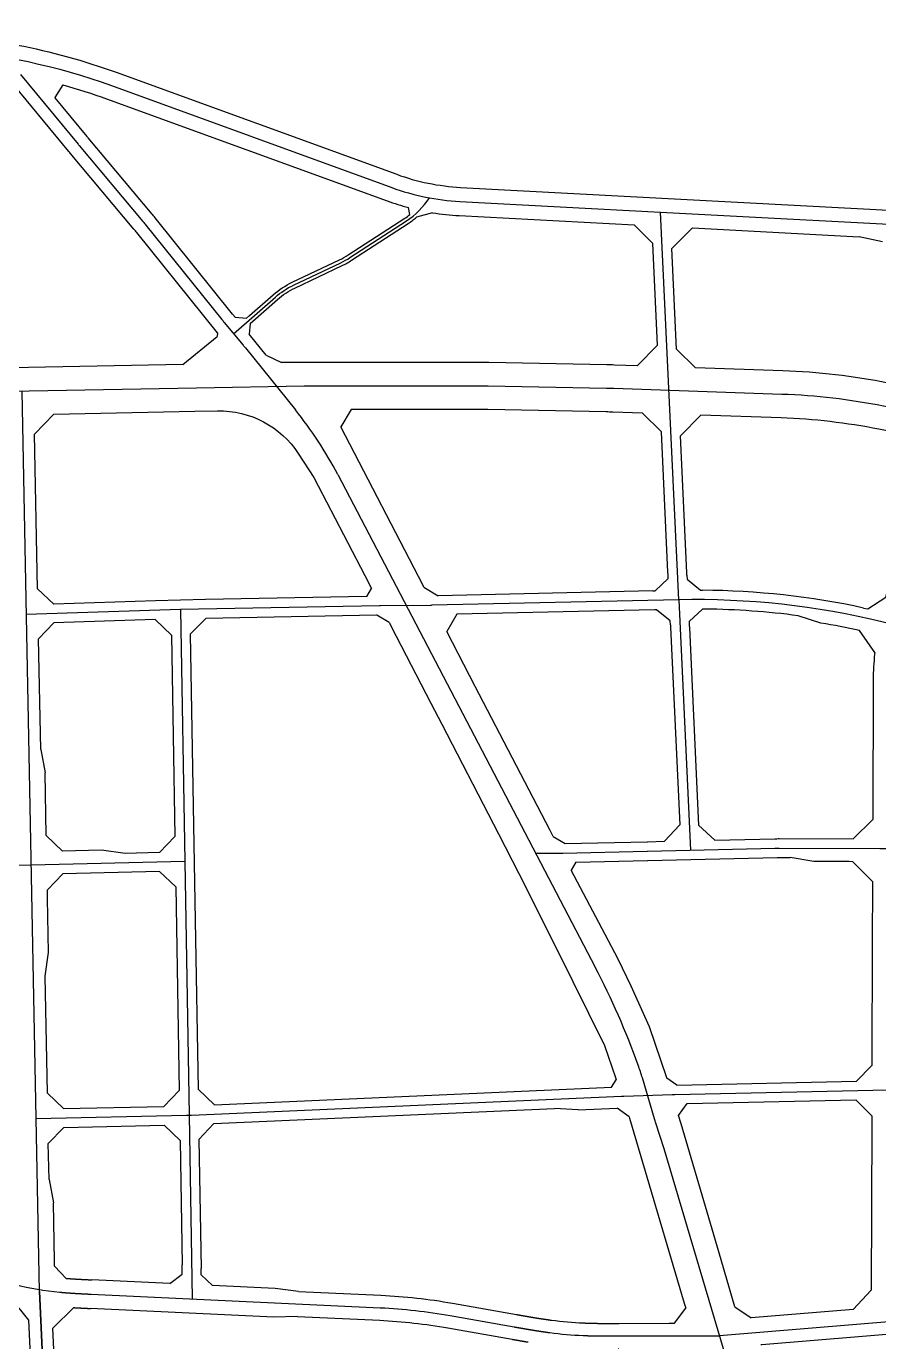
# Model space of a CAD drawing. Extents: x 529262 to 576451, y 2694391 to 2717535.
# Drawn here: x 546425 to 547511, y 2708469 to 2710145 of the extents above; entities that cross this region are included whole.
import ezdxf

# ---------------------------------------------------------------- set-up
doc = ezdxf.new("R2010")
doc.units = 0
doc.layers.add('RD-中线', color=40, linetype='Continuous')
doc.layers.add('RD-红线', color=7, linetype='Continuous')

msp = doc.modelspace()

# ---------------------------------------------------------------- linework, layer by layer
at = {"layer": 'RD-中线', "linetype": 'Continuous', "flags": 128}
for points in [[(547865.715, 2710864.877, 0), (547866.042, 2710864.171)], [(546355.915, 2708560.122, 0.07238842), (546467.789, 2708532.564, -0.00027623), (546468.231, 2708532.521, -0.00027314), (546468.673, 2708532.479, -0.00027005), (546469.116, 2708532.437, -0.00026697), (546469.558, 2708532.396, -0.00026388), (546470.001, 2708532.355, -0.00026079), (546470.444, 2708532.315, -0.00025771), (546470.886, 2708532.275, -0.00025462), (546471.329, 2708532.235, -0.00025153), (546471.772, 2708532.196, -0.00024845), (546472.214, 2708532.158, -0.00024536), (546472.657, 2708532.119, -0.00024227), (546473.1, 2708532.082, -0.00023919), (546473.543, 2708532.044, -0.0002361), (546473.986, 2708532.007, -0.00023301), (546474.429, 2708531.971, -0.00022993), (546474.872, 2708531.935, -0.00022684), (546475.315, 2708531.899, -0.00022375), (546475.758, 2708531.864, -0.00022067), (546476.201, 2708531.829, -0.00021758), (546476.644, 2708531.795, -0.0002145), (546477.087, 2708531.76, -0.00021141), (546477.53, 2708531.727, -0.00020832), (546477.974, 2708531.693, -0.00020524), (546478.417, 2708531.66, -0.00020215), (546478.86, 2708531.628, -0.00019906), (546479.303, 2708531.595, -0.00019598), (546479.747, 2708531.564, -0.00019289), (546480.19, 2708531.532, -0.0001898), (546480.633, 2708531.501, -0.00018672), (546481.077, 2708531.47, -0.00018363), (546481.52, 2708531.439, -0.00018054), (546481.963, 2708531.409, -0.00017746), (546482.407, 2708531.379, -0.00017437), (546482.85, 2708531.349, -0.00017128), (546483.294, 2708531.32, -0.0001682), (546483.737, 2708531.291, -0.00016511), (546484.181, 2708531.262, -0.00016202), (546484.624, 2708531.234, -0.00015894), (546485.068, 2708531.206, -0.00015585), (546485.511, 2708531.178, -0.00015276), (546485.955, 2708531.15, -0.00014968), (546486.399, 2708531.123, -0.00014659), (546486.842, 2708531.096, -0.0001435), (546487.286, 2708531.069, -0.00014042), (546487.73, 2708531.043, -0.00013733), (546488.173, 2708531.016, -0.00013424), (546488.617, 2708530.99, -0.00013115), (546489.061, 2708530.964, -0.00012807), (546489.504, 2708530.939, -0.00012498), (546489.948, 2708530.913, -0.00012189), (546490.392, 2708530.888, -0.00011881), (546490.835, 2708530.863, -0.00011572), (546491.279, 2708530.839, -0.00011263), (546491.723, 2708530.814, -0.00010955), (546492.167, 2708530.79, -0.00010646), (546492.611, 2708530.766, -0.00010337), (546493.054, 2708530.742, -0.00010028), (546493.498, 2708530.718, -0.0000972), (546493.942, 2708530.694, -0.00009411), (546494.386, 2708530.671, -0.00009102), (546494.83, 2708530.648, -0.00008794), (546495.273, 2708530.625, -0.00008485), (546495.717, 2708530.602, -0.00008176), (546496.161, 2708530.579, -0.00007867), (546496.605, 2708530.556, -0.00007559), (546497.049, 2708530.534, -0.0000725), (546497.493, 2708530.511, -0.00006941), (546497.937, 2708530.489, -0.00006632), (546498.381, 2708530.467, -0.00006323), (546498.824, 2708530.445, -0.00006015), (546499.268, 2708530.423, -0.00005706), (546499.712, 2708530.401, -0.00005397), (546500.156, 2708530.379, -0.00005088), (546500.6, 2708530.358, -0.00004779), (546501.044, 2708530.336, -0.0000447), (546501.488, 2708530.315, -0.00004161), (546501.932, 2708530.293, -0.00003852), (546502.376, 2708530.272, -0.00003543), (546502.82, 2708530.251, -0.00003233), (546503.264, 2708530.23, -0.00002924), (546503.708, 2708530.208, -0.00002614), (546504.152, 2708530.187, -0.00002305), (546504.596, 2708530.166, -0.00001994), (546505.039, 2708530.145, -0.00001684), (546505.483, 2708530.124, -0.00001372), (546505.927, 2708530.103, -0.00001058), (546506.371, 2708530.083, -0.00000741), (546506.815, 2708530.062, -0.00000412), (546507.259, 2708530.041, 0), (546507.703, 2708530.02), (546875.951, 2708512.702, -0.03200554), (546964.924, 2708502.787), (547046.509, 2708488.364), (547047.012, 2708488.275, 0.00000379), (547047.516, 2708488.186, 0.00000681), (547048.019, 2708488.097, 0.00000974), (547048.522, 2708488.008, 0.00001262), (547049.026, 2708487.919, 0.00001549), (547049.529, 2708487.831, 0.00001835), (547050.032, 2708487.742, 0.0000212), (547050.536, 2708487.653, 0.00002405), (547051.039, 2708487.564, 0.0000269), (547051.542, 2708487.475, 0.00002975), (547052.046, 2708487.387, 0.00003259), (547052.549, 2708487.298, 0.00003544), (547053.052, 2708487.21, 0.00003828), (547053.556, 2708487.121, 0.00004112), (547054.059, 2708487.033, 0.00004397), (547054.563, 2708486.945, 0.00004681), (547055.066, 2708486.856, 0.00004965), (547055.569, 2708486.768, 0.00005249), (547056.073, 2708486.68, 0.00005533), (547056.576, 2708486.592, 0.00005818), (547057.08, 2708486.505, 0.00006102), (547057.584, 2708486.417, 0.00006386), (547058.087, 2708486.329, 0.0000667), (547058.591, 2708486.242, 0.00006954), (547059.094, 2708486.155, 0.00007238), (547059.598, 2708486.068, 0.00007522), (547060.102, 2708485.981, 0.00007806), (547060.605, 2708485.894, 0.0000809), (547061.109, 2708485.807, 0.00008374), (547061.613, 2708485.721, 0.00008658), (547062.116, 2708485.634, 0.00008942), (547062.62, 2708485.548, 0.00009226), (547063.124, 2708485.462, 0.0000951), (547063.628, 2708485.377, 0.00009794), (547064.132, 2708485.291, 0.00010078), (547064.636, 2708485.206, 0.00010362), (547065.14, 2708485.12, 0.00010646), (547065.644, 2708485.036, 0.0001093), (547066.148, 2708484.951, 0.00011214), (547066.652, 2708484.866, 0.00011498), (547067.156, 2708484.782, 0.00011782), (547067.66, 2708484.698, 0.00012066), (547068.164, 2708484.614, 0.0001235), (547068.669, 2708484.531, 0.00012634), (547069.173, 2708484.447, 0.00012918), (547069.677, 2708484.364, 0.00013202), (547070.182, 2708484.281, 0.00013486), (547070.686, 2708484.199, 0.0001377), (547071.19, 2708484.117, 0.00014054), (547071.695, 2708484.035, 0.00014338), (547072.199, 2708483.953, 0.00014622), (547072.704, 2708483.872, 0.00014906), (547073.209, 2708483.791, 0.0001519), (547073.713, 2708483.71, 0.00015474), (547074.218, 2708483.629, 0.00015758), (547074.723, 2708483.549, 0.00016042), (547075.228, 2708483.469, 0.00016326), (547075.733, 2708483.39, 0.0001661), (547076.238, 2708483.311, 0.00016894), (547076.743, 2708483.232, 0.00017178), (547077.248, 2708483.153, 0.00017462), (547077.753, 2708483.075, 0.00017746), (547078.258, 2708482.997, 0.0001803), (547078.763, 2708482.92, 0.00018314), (547079.268, 2708482.843, 0.00018598), (547079.774, 2708482.766, 0.00018882), (547080.279, 2708482.69, 0.00019166), (547080.784, 2708482.614, 0.0001945), (547081.29, 2708482.538, 0.00019734), (547081.796, 2708482.463, 0.00020018), (547082.301, 2708482.389, 0.00020301), (547082.807, 2708482.314, 0.00020585), (547083.313, 2708482.24, 0.00020869), (547083.818, 2708482.167, 0.00021153), (547084.324, 2708482.094, 0.00021437), (547084.83, 2708482.021, 0.00021721), (547085.336, 2708481.949, 0.00022005), (547085.842, 2708481.877, 0.00022289), (547086.348, 2708481.806, 0.00022573), (547086.854, 2708481.735, 0.00022857), (547087.361, 2708481.665, 0.00023141), (547087.867, 2708481.595, 0.00023425), (547088.373, 2708481.525, 0.00023709), (547088.88, 2708481.456, 0.00023993), (547089.386, 2708481.388, 0.00024277), (547089.893, 2708481.32, 0.00024561), (547090.399, 2708481.252, 0.00024845), (547090.906, 2708481.185, 0.00025129), (547091.413, 2708481.119, 0.00025413), (547091.92, 2708481.053, 0.02125986), (547134.262, 2708477.383, -0.00025413), (547134.772, 2708477.361, -0.00025129), (547135.283, 2708477.339, -0.00024845), (547135.794, 2708477.318, -0.00024561), (547136.304, 2708477.297, -0.00024277), (547136.815, 2708477.277, -0.00023993), (547137.326, 2708477.257, -0.00023709), (547137.836, 2708477.238, -0.00023425), (547138.347, 2708477.219, -0.00023141), (547138.858, 2708477.201, -0.00022857), (547139.369, 2708477.183, -0.00022573), (547139.88, 2708477.166, -0.00022289), (547140.39, 2708477.149, -0.00022005), (547140.901, 2708477.133, -0.00021721), (547141.412, 2708477.117, -0.00021437), (547141.923, 2708477.101, -0.00021153), (547142.434, 2708477.086, -0.00020869), (547142.945, 2708477.072, -0.00020585), (547143.456, 2708477.058, -0.00020301), (547143.967, 2708477.044, -0.00020018), (547144.478, 2708477.03, -0.00019734), (547144.989, 2708477.017, -0.0001945), (547145.499, 2708477.005, -0.00019166), (547146.01, 2708476.993, -0.00018882), (547146.521, 2708476.981, -0.00018598), (547147.032, 2708476.969, -0.00018314), (547147.543, 2708476.958, -0.0001803), (547148.054, 2708476.948, -0.00017746), (547148.565, 2708476.937, -0.00017462), (547149.076, 2708476.928, -0.00017178), (547149.587, 2708476.918, -0.00016894), (547150.098, 2708476.909, -0.0001661), (547150.609, 2708476.9, -0.00016326), (547151.121, 2708476.891, -0.00016042), (547151.632, 2708476.883, -0.00015758), (547152.143, 2708476.875, -0.00015474), (547152.654, 2708476.868, -0.0001519), (547153.165, 2708476.86, -0.00014906), (547153.676, 2708476.853, -0.00014622), (547154.187, 2708476.847, -0.00014338), (547154.698, 2708476.84, -0.00014054), (547155.209, 2708476.834, -0.0001377), (547155.72, 2708476.829, -0.00013486), (547156.231, 2708476.823, -0.00013202), (547156.742, 2708476.818, -0.00012918), (547157.253, 2708476.813, -0.00012634), (547157.764, 2708476.808, -0.0001235), (547158.276, 2708476.804, -0.00012066), (547158.787, 2708476.8, -0.00011782), (547159.298, 2708476.796, -0.00011498), (547159.809, 2708476.792, -0.00011214), (547160.32, 2708476.788, -0.0001093), (547160.831, 2708476.785, -0.00010646), (547161.342, 2708476.782, -0.00010362), (547161.853, 2708476.779, -0.00010078), (547162.364, 2708476.777, -0.00009794), (547162.875, 2708476.774, -0.0000951), (547163.387, 2708476.772, -0.00009226), (547163.898, 2708476.77, -0.00008942), (547164.409, 2708476.768, -0.00008658), (547164.92, 2708476.767, -0.00008374), (547165.431, 2708476.765, -0.0000809), (547165.942, 2708476.764, -0.00007806), (547166.453, 2708476.763, -0.00007522), (547166.964, 2708476.762, -0.00007238), (547167.475, 2708476.761, -0.00006954), (547167.987, 2708476.76, -0.0000667), (547168.498, 2708476.76, -0.00006386), (547169.009, 2708476.759, -0.00006102), (547169.52, 2708476.759, -0.00005818), (547170.031, 2708476.759, -0.00005533), (547170.542, 2708476.759, -0.00005249), (547171.053, 2708476.759, -0.00004965), (547171.564, 2708476.759, -0.00004681), (547172.075, 2708476.759, -0.00004397), (547172.587, 2708476.76, -0.00004112), (547173.098, 2708476.76, -0.00003828), (547173.609, 2708476.76, -0.00003544), (547174.12, 2708476.761, -0.00003259), (547174.631, 2708476.762, -0.00002975), (547175.142, 2708476.762, -0.0000269), (547175.653, 2708476.763, -0.00002405), (547176.164, 2708476.764, -0.0000212), (547176.675, 2708476.765, -0.00001835), (547177.187, 2708476.766, -0.00001549), (547177.698, 2708476.767, -0.00001262), (547178.209, 2708476.768, -0.00000974), (547178.72, 2708476.769, -0.00000681), (547179.231, 2708476.77, -0.00000379), (547179.742, 2708476.771, 0), (547180.253, 2708476.772), (547307.889, 2708477.034)], [(546082.349, 2710132.23), (546317.978, 2710115.138, -0.06918977), (546533.464, 2710069.08), (546890.709, 2709939.19, 0.07408728), (546977.351, 2709921.552), (547233.041, 2709908.008)], [(546689.131, 2709753.15), (546742.325, 2709799.789, -0.06931466), (546765.384, 2709814.944), (546825.613, 2709843.521, 0.03338758), (546837.257, 2709850.03), (546909.22, 2709896.821, 0.10484663), (546938.551, 2709926.155, 0.10484663)], [(547233.041, 2709908.008), (547612.249, 2709887.922, -0.01385086), (547667.462, 2709883.461), (548007.488, 2709846.484, -0.04816172), (548063.946, 2709834.771), (548274.248, 2709770.124, -0.000234), (548598.341, 2709666.702), (548882.687, 2709580.672, 0.0353898), (548965.415, 2709561.907), (549232.504, 2709520.911)], [(546821.693, 2709573.88, 0.04927209), (546767.806, 2709656.1)], [(547073.789, 2709091.636), (547104.893, 2709091.747, 0.00468345), (547108.64, 2709091.796), (547215.965, 2709094.192, 0.00033243), (547216.363, 2709094.201), (547378.546, 2709098.033, -0.00674064), (547383.938, 2709098.088), (547512.252, 2709097.66, -0.03556562), (547533.505, 2709096.075), (547672.043, 2709075.768, -0.01556633), (547690.428, 2709072.486, 0.00923282), (547721.015, 2709066.624), (547917.831, 2709028.206)]]:
    msp.add_lwpolyline(points, format="xyb", dxfattribs=at)
at = {"layer": 'RD-中线', "linetype": 'Continuous'}
for points in [[(546417.853, 2710083.157), (546490.951, 2709994.605, 0.00188807), (546492.4, 2709992.863), (546573.701, 2709895.876, -0.00493903), (546577.463, 2709891.297), (546674.133, 2709771.235, 0.00403362), (546677.199, 2709767.489), (546701.145, 2709738.712, -0.00385032), (546704.072, 2709735.138), (546767.806, 2709656.1)], [(549232.671, 2709224.473), (549127.751, 2709224.959, -0.07773036), (548700.587, 2709293.801), (548234.481, 2709445.647, -0.00241198), (548225.322, 2709448.68), (547829.908, 2709581.729, 0.03180471), (547584.335, 2709647.318), (547516.825, 2709660.821, 0.04076391), (547387.471, 2709675.884), (547173.199, 2709683.266, 0.00380702), (547164.065, 2709683.511), (547013.533, 2709686.404, 0.00491627), (547001.735, 2709686.514), (546784.388, 2709686.416, 0.00447514), (546779.018, 2709686.366), (546641.895, 2709683.849, -0.00004733), (546641.838, 2709683.848), (545717.831, 2709667.062)], [(547911.412, 2709284.249), (547889.764, 2709290.237, 0.000046), (547889.676, 2709290.262), (547761.47, 2709325.7, 0.00736389), (547757.195, 2709326.814), (547516.465, 2709385.784, 0.06573611), (547256.204, 2709414.251), (546941.705, 2709407.225, -0.00376841), (546939.897, 2709407.198), (546876.383, 2709406.736, 0.00278516), (546875.046, 2709406.719), (546621.376, 2709402.05), (546425.077, 2709395.672)], [(547329.016, 2708406.137), (547278.489, 2708576.122), (547237.307, 2708715.023), (547226.908, 2708747.696, -0.00502134), (547225.138, 2708753.456), (547209.759, 2708805.36, 0.01426004), (547204.433, 2708821.619, 0.03415997), (547149.606, 2708946.603)]]:
    msp.add_lwpolyline(points, format="xyb", dxfattribs=at)
at = {"layer": 'RD-中线'}
for points in [[(547256.013, 2709414.247), (547233.041, 2709908.008)], [(547216.118, 2708783.539), (547216.224, 2708783.541)], [(546441.759, 2708533.282), (546456.662, 2708210.13)]]:
    msp.add_lwpolyline(points, dxfattribs=at)
at = {"layer": 'RD-中线', "linetype": 'Continuous', "flags": 128}
for points in [[(546456.662, 2708210.13), (546441.759, 2708533.282), (546419.648, 2709679.811)], [(546821.693, 2709573.88), (547149.606, 2708946.603)], [(547256.013, 2709414.247), (547270.844, 2709095.488)], [(546621.376, 2709402.05), (546626.85, 2709081.18)], [(546431.285, 2709076.384), (546100.934, 2709068.277), (545728.175, 2709059.131)], [(546626.861, 2709081.183), (546431.285, 2709076.384)], [(546626.85, 2709081.18), (546632.334, 2708757.844)], [(546632.334, 2708757.844), (546636.357, 2708523.965)], [(549808.255, 2708729.626), (548257.683, 2708555.651), (547307.889, 2708477.034)]]:
    msp.add_lwpolyline(points, dxfattribs=at)
at = {"layer": 'RD-中线'}
msp.add_lwpolyline([(546437.509, 2708753.656), (546628.982, 2708757.772, 0.00558718), (546635.683, 2708757.991), (547182.981, 2708781.999, -0.00246108), (547185.932, 2708782.114), (547247.503, 2708784.208, -0.00299947), (547251.101, 2708784.308), (547523.015, 2708790.291)], format="xyb", dxfattribs=at)
at = {"layer": 'RD-红线'}
for p, q in [((546668.556, 2709754.243), (546668.179, 2709749.443)), ((546896.124, 2709368), (546940.502, 2709282.427)), ((547012.603, 2709273.726), (546996.95, 2709303.909)), ((546940.502, 2709282.427), (546954.313, 2709255.795)), ((547091.675, 2709121.251), (547012.603, 2709273.726)), ((546954.313, 2709255.795), (547026.629, 2709116.348)), ((547026.629, 2709116.348), (547052.53, 2709065.897)), ((547052.53, 2709065.897), (547101.055, 2708968.378)), ((547178.86, 2708956.469), (547162.49, 2708988.225)), ((547101.055, 2708968.378), (547141.078, 2708887.943)), ((547195.626, 2708922.313), (547178.86, 2708956.469)), ((547218.733, 2708870.337), (547195.626, 2708922.313)), ((547141.078, 2708887.943), (547161.665, 2708846.571)), ((547240.806, 2708805.488), (547218.733, 2708870.337)), ((547161.665, 2708846.571), (547175.44, 2708805.953)), ((547240.895, 2708805.205), (547240.806, 2708805.488)), ((547255.894, 2708757.5), (547266.985, 2708772.655)), ((547294.347, 2708627.083), (547259.152, 2708747.138)), ((547307.188, 2708583.898), (547294.347, 2708627.083))]:
    msp.add_line(p, q, dxfattribs=at)
at = {"layer": 'RD-红线', "linetype": 'Continuous'}
for p, q in [((546608.058, 2708543.571), (546508.561, 2708548.25)), ((546740.307, 2708500.811), (546506.846, 2708511.79)), ((546770.379, 2708501.649), (546740.307, 2708500.811))]:
    msp.add_line(p, q, dxfattribs=at)
at = {"layer": 'RD-红线', "linetype": 'Continuous', "flags": 128}
for points in [[(546413.792, 2710120.666, -0.03995111), (546539.614, 2710085.997), (546896.859, 2709956.106, 0.07408728), (546978.303, 2709939.527), (547619.782, 2709905.548)], [(546471.744, 2710070.049, -0.01866901), (546527.313, 2710052.164), (546884.558, 2709922.273, 0.02254564), (546911.91, 2709913.703, 0.02254564)], [(546705.494, 2709772.816), (546709.415, 2709776.254), (546739.688, 2709802.797, -0.06931466), (546763.669, 2709818.558), (546823.898, 2709847.134, 0.03338758), (546835.076, 2709853.384), (546907.039, 2709900.175, 0.02132403), (546913.705, 2709904.925)], [(546710.124, 2709766.236), (546713.49, 2709769.187), (546744.962, 2709796.781, -0.06931466), (546767.099, 2709811.33), (546827.327, 2709839.907, 0.03338758), (546839.437, 2709846.677), (546911.4, 2709893.468, 0.03250018), (546922.221, 2709901.55)], [(546942.442, 2709907.212, 0.02686779), (546976.399, 2709903.577)], [(547203.085, 2709712.254), (547174.232, 2709713.248, 0.00380702), (547164.642, 2709713.506), (547014.11, 2709716.398, 0.00491627), (547001.721, 2709716.514), (546749.923, 2709716.401)], [(547557.908, 2709683.198), (547522.709, 2709690.238, 0.04076391), (547388.504, 2709705.866), (547277.284, 2709709.698)], [(546460.213, 2709650.824), (546639.562, 2709654.291), (546668.671, 2709654.854, -0.25852876), (546771.486, 2709600.454), (546791.406, 2709569.928)], [(547209.936, 2709651.983), (547172.166, 2709653.284, 0.00380702), (547163.489, 2709653.517), (547012.957, 2709656.409, 0.00491627), (547001.749, 2709656.514), (546838.799, 2709656.441)], [(547542.421, 2709625.108), (547510.941, 2709631.404, 0.04076391), (547386.438, 2709645.902), (547284.135, 2709649.426)], [(547505.825, 2709347.237), (547505.532, 2709345.228, 0.02559868), (547503.744, 2709312.429), (547503.162, 2709134.692)], [(547111.497, 2709103.863), (547215.697, 2709106.189, 0.00033243), (547216.08, 2709106.198), (547237.83, 2709106.712)], [(547124.905, 2709080.156), (547216.232, 2709082.195, 0.00033243), (547216.647, 2709082.204), (547381.363, 2709086.096), (547398.001, 2709086.041)], [(546475.718, 2708550.177, -0.00010162), (546475.919, 2708550.16, -0.00021319), (546476.345, 2708550.125, -0.00021054), (546476.771, 2708550.091, -0.00020789), (546477.198, 2708550.057, -0.00020523), (546477.625, 2708550.023, -0.00020257), (546478.052, 2708549.99, -0.0001999), (546478.48, 2708549.957, -0.00019722), (546478.908, 2708549.925, -0.00019454), (546479.336, 2708549.892, -0.00019185), (546479.764, 2708549.861, -0.00018916), (546480.192, 2708549.829, -0.00018646), (546480.621, 2708549.798, -0.00018375), (546481.05, 2708549.767, -0.00018104), (546481.48, 2708549.736, -0.00017833), (546481.909, 2708549.706, -0.0001756), (546482.339, 2708549.676, -0.00017288), (546482.769, 2708549.646, -0.00017014), (546483.199, 2708549.617, -0.0001674), (546483.63, 2708549.588, -0.00016466), (546484.06, 2708549.559, -0.00016191), (546484.491, 2708549.531, -0.00015915), (546484.923, 2708549.503, -0.00015639), (546485.354, 2708549.475, -0.00015362), (546485.786, 2708549.447, -0.00015085), (546486.218, 2708549.42, -0.00014807), (546486.65, 2708549.392, -0.00014528), (546487.082, 2708549.366, -0.00014249), (546487.515, 2708549.339, -0.0001397), (546487.948, 2708549.312, -0.00013689), (546488.381, 2708549.286, -0.00013408), (546488.815, 2708549.26, -0.00013127), (546489.248, 2708549.235, -0.00012845), (546489.682, 2708549.209, -0.00012562), (546490.116, 2708549.184, -0.00012279), (546490.551, 2708549.159, -0.00012244), (546490.994, 2708549.133, -0.00012189), (546491.429, 2708549.109, -0.00011881), (546491.864, 2708549.084, -0.00011572), (546492.299, 2708549.06, -0.00011263), (546492.734, 2708549.036, -0.00010955), (546493.17, 2708549.012, -0.00010646), (546493.606, 2708548.989, -0.00010337), (546494.042, 2708548.965, -0.00010028), (546494.478, 2708548.942, -0.0000972), (546494.914, 2708548.918, -0.00009411), (546495.351, 2708548.895, -0.00009102), (546495.788, 2708548.872, -0.00008794), (546496.225, 2708548.85, -0.00008485), (546496.663, 2708548.827, -0.00008176), (546497.101, 2708548.805, -0.00007867), (546497.538, 2708548.782, -0.00007559), (546497.977, 2708548.76, -0.0000725), (546498.415, 2708548.738, -0.00006941), (546498.854, 2708548.716, -0.00006632), (546499.292, 2708548.694, -0.00006323), (546499.731, 2708548.672, -0.00006015), (546500.171, 2708548.651, -0.00005706), (546500.61, 2708548.629, -0.00005397), (546501.05, 2708548.607, -0.00005088), (546501.49, 2708548.586, -0.00004779), (546501.93, 2708548.565, -0.0000447), (546502.371, 2708548.543, -0.00004161), (546502.811, 2708548.522, -0.00003852), (546503.252, 2708548.501, -0.00003543), (546503.693, 2708548.48, -0.00003233), (546504.135, 2708548.459, -0.00002924), (546504.576, 2708548.438, -0.00002614), (546505.018, 2708548.417, -0.00002305), (546505.46, 2708548.396, -0.00001994), (546505.902, 2708548.375, -0.00001684), (546506.345, 2708548.354, -0.00001372), (546506.787, 2708548.333, -0.00001058), (546507.23, 2708548.312, -0.00000741), (546507.674, 2708548.291, -0.00000412), (546508.117, 2708548.271), (546508.561, 2708548.25)], [(546771.875, 2708533.614), (546876.703, 2708528.684, -0.01534385)], [(546876.703, 2708528.684, -0.03200554), (546967.709, 2708518.542), (547049.294, 2708504.12), (547049.798, 2708504.031, 0.00000379), (547050.301, 2708503.942, 0.00000681), (547050.803, 2708503.853, 0.00000974), (547051.306, 2708503.764, 0.00001262), (547051.809, 2708503.676, 0.00001549), (547052.311, 2708503.587, 0.00001835), (547052.813, 2708503.498, 0.0000212), (547053.315, 2708503.41, 0.00002405), (547053.817, 2708503.321, 0.0000269), (547054.319, 2708503.233, 0.00002975), (547054.82, 2708503.144, 0.00003259), (547055.321, 2708503.056, 0.00003544), (547055.823, 2708502.968, 0.00003828), (547056.323, 2708502.88, 0.00004112), (547056.824, 2708502.792, 0.00004397), (547057.325, 2708502.704, 0.00004681), (547057.825, 2708502.617, 0.00004965), (547058.326, 2708502.529, 0.00005249), (547058.826, 2708502.442, 0.00005533), (547059.326, 2708502.354, 0.00005818), (547059.826, 2708502.267, 0.00006102), (547060.325, 2708502.18, 0.00006386), (547060.825, 2708502.093, 0.0000667), (547061.324, 2708502.007, 0.00006954), (547061.824, 2708501.92, 0.00007238), (547062.323, 2708501.834, 0.00007522), (547062.822, 2708501.748, 0.00007806), (547063.32, 2708501.662, 0.0000809), (547063.819, 2708501.576, 0.00008374), (547064.317, 2708501.49, 0.00008658), (547064.816, 2708501.405, 0.00008942), (547065.314, 2708501.32, 0.00009226), (547065.812, 2708501.235, 0.0000951), (547066.31, 2708501.15, 0.00009794), (547066.807, 2708501.066, 0.00010078), (547067.305, 2708500.981, 0.00010362), (547067.802, 2708500.897, 0.00010646), (547068.3, 2708500.814, 0.0001093), (547068.797, 2708500.73, 0.00011214), (547069.294, 2708500.647, 0.00011498), (547069.791, 2708500.564, 0.00011782), (547070.287, 2708500.481, 0.00012066), (547070.784, 2708500.398, 0.0001235), (547071.28, 2708500.316, 0.00012634), (547071.777, 2708500.234, 0.00012918), (547072.273, 2708500.152, 0.00013202), (547072.769, 2708500.071, 0.00013486), (547073.265, 2708499.99, 0.0001377), (547073.761, 2708499.909, 0.00014054), (547074.256, 2708499.828, 0.00014338), (547074.752, 2708499.748, 0.00014622), (547075.247, 2708499.668, 0.00014906), (547075.742, 2708499.589, 0.0001519), (547076.237, 2708499.509, 0.00015474), (547076.732, 2708499.431, 0.00015758), (547077.227, 2708499.352, 0.00016042), (547077.722, 2708499.274, 0.00016326), (547078.216, 2708499.196, 0.0001661), (547078.711, 2708499.118, 0.00016894), (547079.205, 2708499.041, 0.00017178), (547079.699, 2708498.964, 0.00017462), (547080.193, 2708498.888, 0.00017746), (547080.687, 2708498.812, 0.0001803), (547081.181, 2708498.736, 0.00018314), (547081.675, 2708498.661, 0.00018598), (547082.168, 2708498.586, 0.00018882), (547082.662, 2708498.511, 0.00019166), (547083.155, 2708498.437, 0.0001945), (547083.648, 2708498.364, 0.00019734), (547084.141, 2708498.29, 0.00020018), (547084.634, 2708498.218, 0.00020301), (547085.127, 2708498.145, 0.00020585), (547085.62, 2708498.073, 0.00020869), (547086.112, 2708498.002, 0.00021153), (547086.605, 2708497.93, 0.00021437), (547087.097, 2708497.86, 0.00021721), (547087.589, 2708497.789, 0.00022005), (547088.082, 2708497.72, 0.00022289), (547088.574, 2708497.65, 0.00022573), (547089.065, 2708497.581, 0.00022857), (547089.557, 2708497.513, 0.00023141), (547090.049, 2708497.445, 0.00023425), (547090.54, 2708497.378, 0.00023709), (547091.032, 2708497.311, 0.00023993), (547091.523, 2708497.244, 0.00024277), (547092.014, 2708497.178, 0.00024561), (547092.505, 2708497.113, 0.00024845), (547092.996, 2708497.048, 0.00025129), (547093.487, 2708496.984, 0.00025413), (547093.978, 2708496.92, 0.02125565), (547134.956, 2708493.368)], [(546485.411, 2708512.899, -0.00011018), (546485.736, 2708512.88, -0.00015043), (546486.19, 2708512.852, -0.00014705), (546486.644, 2708512.825, -0.00014367), (546487.098, 2708512.798, -0.0001403), (546487.551, 2708512.771, -0.00013693), (546488.005, 2708512.745, -0.00013357), (546488.458, 2708512.719, -0.00012763), (546488.902, 2708512.694, -0.00012189), (546489.354, 2708512.668, -0.00011881), (546489.807, 2708512.642, -0.00011572), (546490.259, 2708512.617, -0.00011263), (546490.712, 2708512.592, -0.00010955), (546491.164, 2708512.567, -0.00010646), (546491.615, 2708512.543, -0.00010337), (546492.067, 2708512.518, -0.00010028), (546492.518, 2708512.494, -0.0000972), (546492.969, 2708512.47, -0.00009411), (546493.42, 2708512.446, -0.00009102), (546493.871, 2708512.423, -0.00008794), (546494.322, 2708512.399, -0.00008485), (546494.772, 2708512.376, -0.00008176), (546495.222, 2708512.353, -0.00007867), (546495.672, 2708512.33, -0.00007559), (546496.121, 2708512.307, -0.0000725), (546496.571, 2708512.285, -0.00006941), (546497.02, 2708512.262, -0.00006632), (546497.469, 2708512.24, -0.00006323), (546497.918, 2708512.217, -0.00006015), (546498.366, 2708512.195, -0.00005706), (546498.814, 2708512.173, -0.00005397), (546499.262, 2708512.151, -0.00005088), (546499.71, 2708512.129, -0.00004779), (546500.158, 2708512.108, -0.0000447), (546500.605, 2708512.086, -0.00004161), (546501.053, 2708512.065, -0.00003852), (546501.5, 2708512.043, -0.00003543), (546501.946, 2708512.022, -0.00003233), (546502.393, 2708512, -0.00002924), (546502.839, 2708511.979, -0.00002614), (546503.285, 2708511.958, -0.00002305), (546503.731, 2708511.937, -0.00001994), (546504.177, 2708511.916, -0.00001684), (546504.622, 2708511.895, -0.00001372), (546505.067, 2708511.874, -0.00001058), (546505.512, 2708511.853, -0.00000741), (546505.957, 2708511.832, -0.00000412), (546506.402, 2708511.811), (546506.846, 2708511.79)], [(546770.379, 2708501.649), (546875.199, 2708496.72, -0.03200554), (546962.139, 2708487.031), (547043.724, 2708472.609), (547044.227, 2708472.52, 0.00000379), (547044.731, 2708472.431, 0.00000681), (547045.234, 2708472.341, 0.00000974), (547045.738, 2708472.252, 0.00001262), (547046.242, 2708472.163, 0.00001549), (547046.747, 2708472.074, 0.00001835), (547047.251, 2708471.985, 0.0000212), (547047.756, 2708471.896, 0.00002405), (547048.261, 2708471.807, 0.0000269), (547048.766, 2708471.718, 0.00002975), (547049.271, 2708471.629, 0.00003259), (547049.777, 2708471.54, 0.00003544), (547050.282, 2708471.451, 0.00003828), (547050.788, 2708471.362, 0.00004112), (547051.294, 2708471.274, 0.00004397), (547051.8, 2708471.185, 0.00004681), (547052.307, 2708471.096, 0.00004965), (547052.813, 2708471.007, 0.00005249), (547053.32, 2708470.919, 0.00005533), (547053.827, 2708470.83, 0.00005818), (547054.334, 2708470.742, 0.00006102), (547054.842, 2708470.654, 0.00006386), (547055.349, 2708470.565, 0.0000667), (547055.857, 2708470.477, 0.00006954), (547056.365, 2708470.389, 0.00007238), (547056.873, 2708470.301, 0.00007522), (547057.382, 2708470.214, 0.00007806), (547057.89, 2708470.126, 0.0000809), (547058.399, 2708470.038, 0.00008374), (547058.908, 2708469.951, 0.00008658), (547059.417, 2708469.864, 0.00008942), (547059.927, 2708469.777, 0.00009226), (547060.436, 2708469.69, 0.0000951), (547060.946, 2708469.603, 0.00009794), (547061.456, 2708469.516, 0.00010078), (547061.967, 2708469.43, 0.00010362), (547062.477, 2708469.344, 0.00010646), (547062.988, 2708469.257, 0.0001093), (547063.499, 2708469.172, 0.00011214), (547064.01, 2708469.086, 0.00011498)], [(547134.956, 2708493.368, -0.00024235), (547135.459, 2708493.346, -0.00023596), (547135.953, 2708493.325, -0.00023346), (547136.448, 2708493.304, -0.00023095), (547136.943, 2708493.284, -0.00022844), (547137.438, 2708493.265, -0.00022593), (547137.934, 2708493.246, -0.00022342), (547138.429, 2708493.227, -0.0002209), (547138.925, 2708493.209, -0.00021838), (547139.421, 2708493.191, -0.00021585), (547139.917, 2708493.174, -0.00021332), (547140.414, 2708493.157, -0.00021079), (547140.91, 2708493.141, -0.00020825), (547141.407, 2708493.125, -0.00020571), (547141.904, 2708493.109, -0.00020316), (547142.401, 2708493.094, -0.00020062), (547142.899, 2708493.08, -0.00019806), (547143.396, 2708493.065, -0.00019551), (547143.894, 2708493.052, -0.00019295), (547144.392, 2708493.038, -0.00019039), (547144.89, 2708493.025, -0.00018782), (547145.388, 2708493.012, -0.00018525), (547145.887, 2708493, -0.00018267), (547146.385, 2708492.988, -0.00018009), (547146.884, 2708492.977, -0.00017751), (547147.383, 2708492.966, -0.00017493), (547147.883, 2708492.955, -0.00017234), (547148.382, 2708492.944, -0.00016974), (547148.882, 2708492.934, -0.00016715), (547149.382, 2708492.925, -0.00016454), (547149.882, 2708492.915, -0.00016194), (547150.382, 2708492.906, -0.00015933), (547150.882, 2708492.898, -0.00015672), (547151.383, 2708492.889, -0.0001541), (547151.884, 2708492.881, -0.00015148), (547152.385, 2708492.873, -0.00014886), (547152.886, 2708492.866, -0.00014623), (547153.387, 2708492.859, -0.0001436), (547153.889, 2708492.852, -0.00014096), (547154.39, 2708492.846, -0.00013832), (547154.892, 2708492.839, -0.00013568), (547155.394, 2708492.833, -0.00013303), (547155.897, 2708492.828, -0.00013038), (547156.399, 2708492.822, -0.00012773), (547156.902, 2708492.817, -0.00012507), (547157.405, 2708492.812, -0.00012435), (547157.916, 2708492.808, -0.0001235), (547158.419, 2708492.803, -0.00012066), (547158.922, 2708492.799, -0.00011782), (547159.425, 2708492.795, -0.00011498), (547159.929, 2708492.791, -0.00011214), (547160.432, 2708492.788, -0.0001093), (547160.936, 2708492.785, -0.00010646), (547161.44, 2708492.782, -0.00010362), (547161.945, 2708492.779, -0.00010078), (547162.449, 2708492.777, -0.00009794), (547162.954, 2708492.774, -0.0000951), (547163.459, 2708492.772, -0.00009226), (547163.964, 2708492.77, -0.00008942), (547164.469, 2708492.768, -0.00008658), (547164.974, 2708492.767, -0.00008374), (547165.48, 2708492.765, -0.0000809), (547165.986, 2708492.764, -0.00007806), (547166.492, 2708492.763, -0.00007522), (547166.998, 2708492.762, -0.00007238), (547167.504, 2708492.761, -0.00006954), (547168.01, 2708492.76, -0.0000667), (547168.517, 2708492.76, -0.00006386), (547169.024, 2708492.759, -0.00006102), (547169.531, 2708492.759, -0.00005818), (547170.038, 2708492.759, -0.00005533), (547170.546, 2708492.759, -0.00005249), (547171.053, 2708492.759, -0.00004965), (547171.561, 2708492.759, -0.00004681), (547172.069, 2708492.759, -0.00004397), (547172.577, 2708492.76, -0.00004112), (547173.085, 2708492.76, -0.00003828), (547173.594, 2708492.76, -0.00003544), (547174.102, 2708492.761, -0.00003259), (547174.611, 2708492.762, -0.00002975), (547175.12, 2708492.762, -0.0000269), (547175.629, 2708492.763, -0.00002405), (547176.139, 2708492.764, -0.0000212), (547176.648, 2708492.765, -0.00001835), (547177.158, 2708492.766, -0.00001549), (547177.668, 2708492.767, -0.00001262), (547178.178, 2708492.768, -0.00000974), (547178.688, 2708492.769, -0.00000681), (547179.199, 2708492.77, -0.00000379), (547179.71, 2708492.771), (547180.22, 2708492.772), (547244.05, 2708492.903), (547250.734, 2708492.917)], [(547179.263, 2708460.77, -0.00000379), (547179.775, 2708460.771)]]:
    msp.add_lwpolyline(points, format="xyb", dxfattribs=at)
at = {"layer": 'RD-红线'}
for points in [[(546668.556, 2709754.243), (546565.78, 2709881.889, 0.00493903), (546562.206, 2709886.24), (546480.905, 2709983.227, -0.00188807), (546479.383, 2709985.056), (546400.71, 2710080.362)], [(546471.744, 2710070.049), (546461.326, 2710054.057, 0.73485267)], [(546691.113, 2709774.064), (546687.843, 2709778.126), (546589.147, 2709900.704, 0.00493903), (546585.196, 2709905.512), (546503.896, 2710002.5, -0.00188807), (546502.519, 2710004.154), (546461.688, 2710053.617), (546461.326, 2710054.057)], [(547222.891, 2709867.97), (547199.24, 2709891.773, 0.38538714)], [(547273.503, 2709887.84), (547247.208, 2709861.713, 0.4436398)], [(547203.085, 2709712.254), (547228.919, 2709738.401, 0.43812172)], [(547253.172, 2709733.521), (547277.284, 2709709.698, 0.39070287)], [(547234.048, 2709628.159), (547209.936, 2709651.983, 0.39070287)], [(547284.135, 2709649.426), (547258.301, 2709623.279, 0.43812172)], [(547222.971, 2709425.511), (547226.092, 2709425.581), (547242.739, 2709441.367), (547242.503, 2709446.436, 0.42130611)], [(547266.571, 2709445.54), (547266.803, 2709440.545), (547283.73, 2709426.48), (547286.394, 2709426.47, 0.39841096)], [(546439.499, 2709428.422), (546460.144, 2709408.818, 0.41808421)], [(547491.565, 2709403.825, 0.05112566), (547286.394, 2709426.47)], [(547491.565, 2709403.825), (547496.738, 2709402.683), (547520.031, 2709417.745), (547521.158, 2709422.52, 0.40842957)], [(546609.932, 2709369.353), (546589.285, 2709389.001, 0.4187374)], [(546653.548, 2709390.64), (546633.919, 2709370.302, 0.41381967)], [(547245.478, 2709382.486), (547245.249, 2709387.41), (547227.932, 2709401.616), (547225.053, 2709401.552, 0.40715588)], [(547289.755, 2709402.437), (547286.364, 2709402.452), (547269.316, 2709386.53), (547269.55, 2709381.508, 0.43125956)], [(547408.377, 2709393.932, 0.03011995), (547289.755, 2709402.437)], [(546460.08, 2709384.803), (546440.733, 2709364.428, 0.41035348)], [(547486.372, 2709375.278, 0.01271823), (547437.249, 2709384.603, 0.01271823)], [(547505.825, 2709347.237), (547486.372, 2709375.278, 0.39435371)], [(547237.83, 2709106.712), (547257.336, 2709127.636, 0.42092795)], [(547281.378, 2709127.289), (547301.829, 2709108.224, 0.4075309)], [(547478.079, 2709109.774), (547503.162, 2709134.692, 0.41423193)], [(546450.566, 2709113.9), (546471.051, 2709094.365, 0.41468355)], [(546594.804, 2709092.4), (546614.31, 2709112.735, 0.41202573)], [(547301.829, 2709108.224), (547378.263, 2709110.03, -0.00674064), (547383.978, 2709110.088), (547478.079, 2709109.774)], [(547502.9, 2709055.691), (547477.984, 2709080.774, 0.41421354)], [(546471.4, 2709065.365), (546451.894, 2709044.985, 0.41267612)], [(546615.399, 2709048.741), (546594.911, 2709068.396, 0.4164344)], [(546451.888, 2708786.017), (546472.314, 2708766.407, 0.41486019)], [(546600.228, 2708769.157), (546619.796, 2708789.491, 0.41288689)], [(546643.775, 2708790.915), (546664.649, 2708771.273, 0.42210867)], [(547501.904, 2708757.312), (547481.465, 2708777.374, 0.42165353)], [(546472.688, 2708742.41), (546453.122, 2708722.029, 0.41356723)], [(546620.889, 2708725.505), (546600.462, 2708745.156, 0.41547083)], [(546663.989, 2708747.221), (546644.868, 2708726.896, 0.40643248)], [(546461.137, 2708565.705), (546475.718, 2708550.177, 0.38479107)], [(547478.216, 2708510.396), (547501.163, 2708535.229, 0.3893727)], [(546428.414, 2708497.041), (546405.68, 2708524.774, 0.33172201)], [(546485.411, 2708512.899), (546458.919, 2708486.794, 0.44587381)]]:
    msp.add_lwpolyline(points, format="xyb", dxfattribs=at)
for points in [[(546913.705, 2709904.925), (546911.91, 2709913.703)], [(546942.442, 2709907.212), (546922.221, 2709901.55)], [(547515.672, 2709870.005), (547485.978, 2709876.585)], [(547228.919, 2709738.401), (547222.891, 2709867.97)], [(547253.172, 2709733.521), (547247.208, 2709861.713)], [(547242.503, 2709446.436), (547242.363, 2709449.433), (547234.048, 2709628.159)], [(547266.571, 2709445.54), (547266.431, 2709448.541), (547258.301, 2709623.279)], [(547222.971, 2709425.511), (546949.661, 2709419.405)], [(547225.053, 2709401.552), (546973.566, 2709395.933)], [(547437.249, 2709384.603), (547408.377, 2709393.932)], [(546443.445, 2709223.783), (546449.023, 2709193.885)], [(546450.565, 2709113.9), (546449.023, 2709193.885)], [(547253.533, 2708796.365), (547240.895, 2708805.205)], [(546664.649, 2708771.273), (547170.267, 2708793.453)], [(547253.533, 2708796.365), (547482.558, 2708801.403)], [(546472.314, 2708766.407), (546600.228, 2708769.157)], [(547266.985, 2708772.655), (547481.465, 2708777.374)], [(546663.989, 2708747.221), (547097.687, 2708766.246)], [(547127.79, 2708764.563), (547097.687, 2708766.246)], [(547127.79, 2708764.563), (547177.742, 2708766.755)], [(547192.78, 2708756.033), (547193.366, 2708754.057), (547263.184, 2708518.589), (547265.084, 2708512.181)], [(547259.152, 2708747.138), (547255.894, 2708757.5)], [(546472.688, 2708742.41), (546600.462, 2708745.156)], [(547327.665, 2708514.017), (547307.188, 2708583.898)]]:
    msp.add_lwpolyline(points, dxfattribs=at)
at = {"layer": 'RD-红线', "linetype": 'Continuous', "flags": 128}
for points in [[(546976.399, 2709903.577), (547199.24, 2709891.773)], [(547273.503, 2709887.84), (547485.978, 2709876.585)], [(546624.568, 2709714.013), (546668.179, 2709749.443)], [(546624.568, 2709714.013), (546121.554, 2709704.29)], [(546439.499, 2709428.422), (546435.701, 2709625.347)], [(546858.592, 2709418.418), (546858.167, 2709418.411), (546653.193, 2709414.638), (546589.492, 2709413.021), (546460.144, 2709408.818)], [(546589.285, 2709389.001), (546460.08, 2709384.803)], [(546871.653, 2709394.655), (546871.229, 2709394.647), (546653.548, 2709390.64)], [(547245.478, 2709382.486), (547245.618, 2709379.488), (547257.336, 2709127.636)], [(547269.55, 2709381.508), (547269.69, 2709378.5), (547281.378, 2709127.289)], [(546443.445, 2709223.783), (546440.733, 2709364.428)], [(546609.932, 2709369.353), (546614.31, 2709112.735)], [(546633.919, 2709370.302), (546640.136, 2709005.9)], [(546521.036, 2709095.591), (546471.051, 2709094.365)], [(546551.149, 2709091.329), (546521.036, 2709095.591)], [(546594.804, 2709092.4), (546551.149, 2709091.329)], [(547427.984, 2709080.941), (547398.001, 2709086.04)], [(547477.984, 2709080.774), (547472.984, 2709080.791), (547427.984, 2709080.941)], [(546594.911, 2709068.396), (546471.4, 2709065.365)], [(547502.9, 2709055.691), (547502.633, 2708975.691), (547502.135, 2708826.368), (547502.118, 2708821.332)], [(546453.437, 2708965), (546452.111, 2709033.722), (546451.894, 2709044.985)], [(546615.399, 2709048.741), (546619.796, 2708789.491)], [(546640.129, 2709005.9), (546643.775, 2708790.915)], [(546449.016, 2708934.909), (546453.437, 2708965)], [(546451.888, 2708786.017), (546449.016, 2708934.909)], [(547501.904, 2708757.312), (547501.871, 2708747.342), (547501.165, 2708535.657), (547501.163, 2708535.229)], [(546454.008, 2708676.077), (546453.122, 2708722.029)], [(546620.889, 2708725.505), (546623.611, 2708567.22)], [(546644.868, 2708726.896), (546647.689, 2708562.876)], [(549810.039, 2708713.726), (548259.235, 2708539.725), (547361.712, 2708465.435), (547360.699, 2708465.351)], [(546454.008, 2708676.077), (546459.585, 2708646.179)], [(546461.137, 2708565.705), (546461.128, 2708566.194), (546461.012, 2708572.195), (546459.585, 2708646.179)], [(546771.883, 2708533.613), (546742.021, 2708537.271), (546662.11, 2708541.029), (546647.898, 2708554.433), (546647.817, 2708555.756), (546647.695, 2708562.871)], [(547478.216, 2708510.396), (547348.5, 2708499.708)], [(546440.907, 2708226.154), (546428.414, 2708497.041)], [(546471.156, 2708221.449), (546458.919, 2708486.794)]]:
    msp.add_lwpolyline(points, dxfattribs=at)
at = {"layer": 'RD-红线', "linetype": 'Continuous'}
for points in [[(546691.113, 2709774.064), (546705.494, 2709772.816, 0.42655544)], [(546710.124, 2709766.236), (546708.927, 2709752.447, 0.40193965)], [(546730.437, 2709725.724), (546749.923, 2709716.401, 0.22716586)], [(546460.213, 2709650.824), (546435.701, 2709625.347, 0.41420078)], [(546838.799, 2709656.441), (546825.49, 2709634.535, 0.56223545)], [(546858.592, 2709418.418), (546864.677, 2709428.64, 0.55634362)], [(546931.46, 2709430.193), (546949.661, 2709419.405, 0.28612668)], [(546887.057, 2709385.484), (546871.653, 2709394.655, 0.28506325)], [(546973.566, 2709395.933), (546960.585, 2709374.032, 0.55505677)], [(547096.094, 2709112.905), (547111.497, 2709103.863, 0.283829)], [(547124.905, 2709080.156), (547118.887, 2709069.86, 0.55904613)], [(547482.558, 2708801.403), (547502.118, 2708821.332, 0.40681255)], [(547170.267, 2708793.453), (547176.561, 2708802.775, 0.50360533)], [(547192.78, 2708756.033), (547177.742, 2708766.755, 0.34430997)], [(547250.734, 2708492.917), (547265.084, 2708512.181, 0.50074985)], [(547327.665, 2708514.017), (547348.5, 2708499.708, 0.35597947)]]:
    msp.add_lwpolyline(points, format="xyb", dxfattribs=at)
at = {"layer": 'RD-红线', "flags": 128}
for points in [[(546730.437, 2709725.724), (546708.927, 2709752.447)], [(546931.46, 2709430.193), (546930.359, 2709432.317), (546825.49, 2709634.535)], [(546791.406, 2709569.928), (546856.172, 2709445.041), (546864.677, 2709428.64)], [(546887.057, 2709385.484), (546896.124, 2709368)], [(546996.95, 2709303.909), (546960.585, 2709374.032)], [(547096.094, 2709112.905), (547091.675, 2709121.251)], [(547162.49, 2708988.225), (547118.887, 2709069.86)], [(547175.44, 2708805.953), (547176.561, 2708802.775)]]:
    msp.add_lwpolyline(points, dxfattribs=at)
at = {"layer": 'RD-红线', "linetype": 'Continuous'}
msp.add_lwpolyline([(546608.058, 2708543.571), (546623.49, 2708555.525), (546623.761, 2708558.81), (546623.611, 2708567.22)], dxfattribs=at)

doc.saveas('drawing.dxf')
